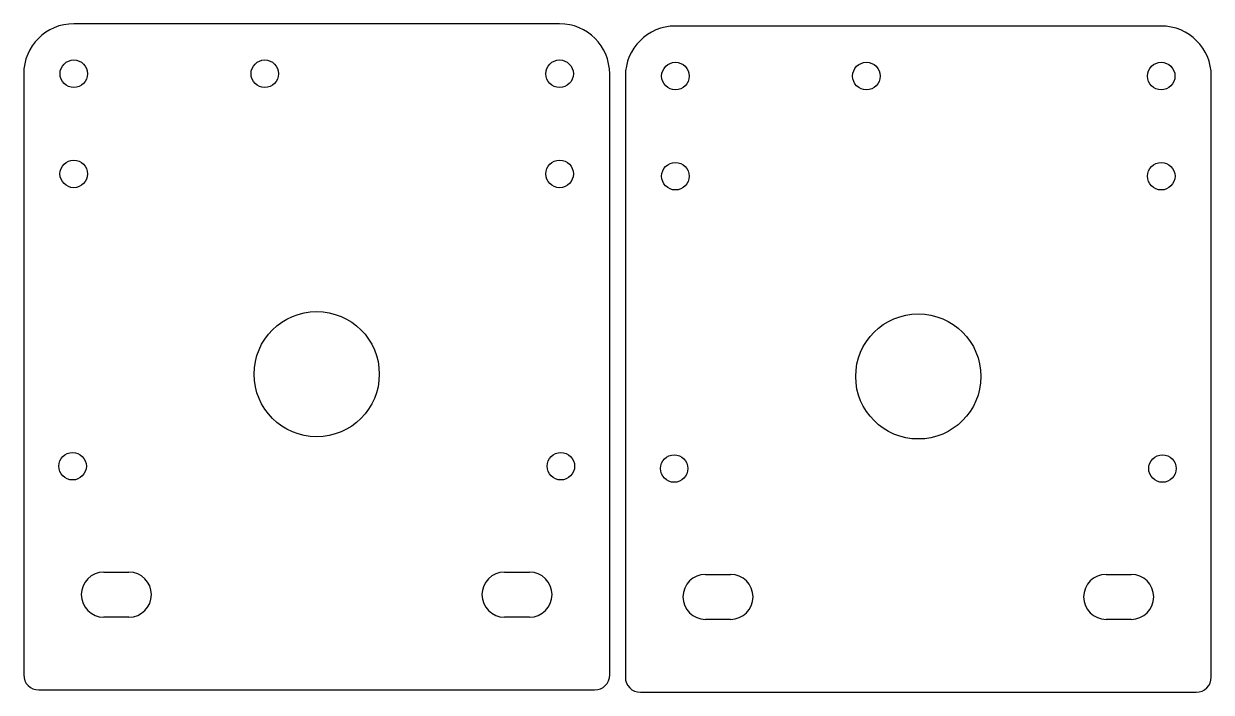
# Model space of a CAD drawing. Header units: inches. Extents: x 4 to 241, y 5 to 138.
import ezdxf

# ---------------------------------------------------------------- set-up
doc = ezdxf.new("R2010")
doc.units = ezdxf.units.IN
doc.header["$MEASUREMENT"] = 0

msp = doc.modelspace()

# ---------------------------------------------------------------- linework, layer by layer
at = {"color": 7, "linetype": 'Continuous', "lineweight": 25}
for p, q in [((111.11, 138.37), (14.11, 138.37)), ((231.24, 137.91), (134.24, 137.91)), ((4.11, 128.37), (4.11, 8.27)), ((121.11, 8.27), (121.11, 128.37)), ((124.24, 127.91), (124.24, 7.81)), ((241.24, 7.81), (241.24, 127.91)), ((7.11, 5.27), (118.11, 5.27)), ((127.24, 4.81), (238.24, 4.81))]:
    msp.add_line(p, q, dxfattribs=at)
for p, q in [((20.11, 28.82), (25.11, 28.82)), ((100.11, 28.82), (105.11, 28.82)), ((140.24, 28.36), (145.24, 28.36)), ((220.24, 28.36), (225.24, 28.36)), ((25.11, 19.82), (20.11, 19.82)), ((105.11, 19.82), (100.11, 19.82)), ((145.24, 19.36), (140.24, 19.36)), ((225.24, 19.36), (220.24, 19.36))]:
    msp.add_line(p, q)
for centre, radius in [((14.11, 128.38), 2.75), ((52.24, 128.38), 2.75), ((111.11, 128.38), 2.75), ((134.24, 127.92), 2.75), ((172.37, 127.92), 2.75), ((231.24, 127.92), 2.75), ((14.1, 108.37), 2.75), ((111.12, 108.37), 2.75), ((134.23, 107.91), 2.75), ((231.25, 107.91), 2.75), ((62.61, 68.37), 12.5), ((182.74, 67.91), 12.5), ((13.86, 49.97), 2.75), ((111.36, 49.97), 2.75), ((133.99, 49.51), 2.75), ((231.49, 49.51), 2.75)]:
    msp.add_circle(centre, radius, dxfattribs=at)
for centre, radius, start, end in [((14.11, 128.37), 10, 90, 180), ((111.11, 128.37), 10, 0, 90), ((134.24, 127.91), 10, 90, 180), ((231.24, 127.91), 10, 0, 90), ((7.11, 8.27), 3, 180, 270), ((118.11, 8.27), 3, 270, 0), ((127.24, 7.81), 3, 180, 270), ((238.24, 7.81), 3, 270, 0)]:
    msp.add_arc(centre, radius, start, end, dxfattribs=at)
for centre, start, end in [((20.11, 24.32), 90, 270), ((25.11, 24.32), 270, 90), ((100.11, 24.32), 90, 270), ((105.11, 24.32), 270, 90), ((140.24, 23.86), 90, 270), ((145.24, 23.86), 270, 90), ((220.24, 23.86), 90, 270), ((225.24, 23.86), 270, 90)]:
    msp.add_arc(centre, 4.5, start, end)

doc.saveas('drawing.dxf')
